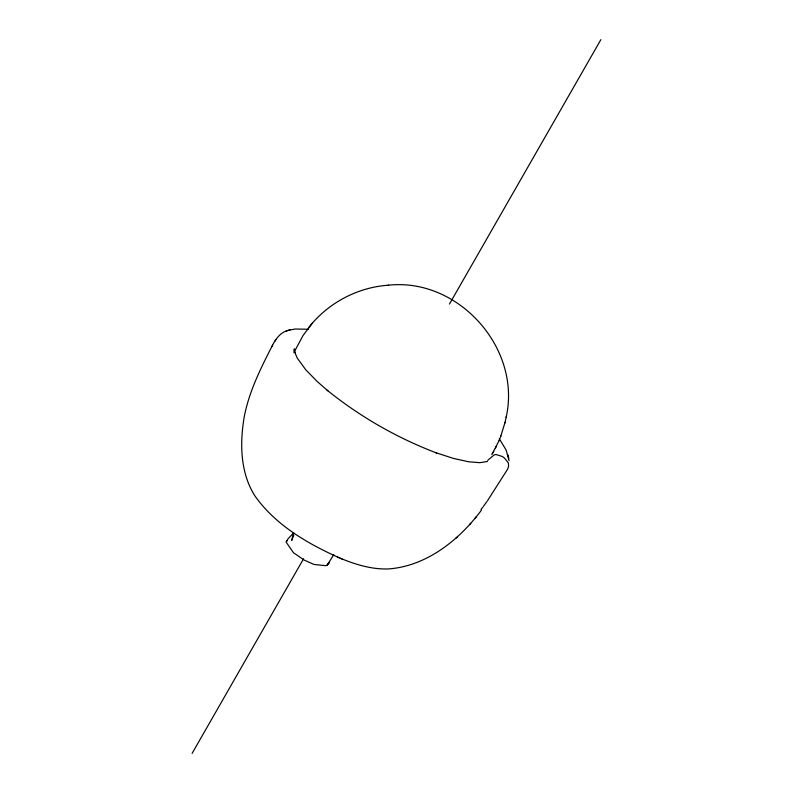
<?xml version="1.0" encoding="UTF-8"?>
<svg xmlns="http://www.w3.org/2000/svg" width="793" height="793" viewBox="0 0 793 793"><rect width="100%" height="100%" fill="white"/><g stroke="black" fill="none" stroke-linecap="round" stroke-linejoin="round"><path stroke-width="1.19" d="M506.152 417.217C521.705 348.345 458.503 277.431 388.243 285.222M500.72 436.398L505.082 422.253M504.943 422.927L506.321 416.424M293.44 533.015L291.695 540.37L293.816 535.097M293.906 350.982L294.342 348.801L294.837 352.726L294.411 351.458L297.197 357.99L305.85 369.885L317.259 381.552L327.806 390.761L327.152 390.225C360.022 416.712 397.154 437.994 436.616 452.991L435.823 452.694L453.328 458.384L468.594 461.784L479.735 462.676L487.447 461.496M493.256 452.06L498.767 441.156M498.658 441.423L500.889 435.981M293.688 532.886L288.216 538.576L286.075 542.055L293.499 552.751L304.423 560.205L314.018 564.457L325.447 565.657L327.182 565.24L333.774 554.624M293.886 352.607L303.065 335.489L312.293 323.257M287.75 330.512C279.889 332.535 275.102 339.85 271.781 346.7C260.362 369.032 249.012 391.901 244.254 416.741C239.744 443.089 240.12 472.618 254.9 495.883C275.31 524.887 307.307 543.473 339.077 557.737M495.328 448.283L496.497 445.993M192.134 753.35L303.55 558.797M449.443 304.066L600.866 39.65M492.314 453.675L492.84 452.753M271.781 346.7L272.663 345.183M275.012 341.069L275.895 339.543M491.789 454.558L493.712 451.257M327.965 564.338L329.511 562.078L327.906 564.289M487.576 500.621L507.718 469.03L508.62 466.106L508.343 462.894L504.427 457.997A18.08 17.367 14.9 0 0 501.979 456.371L496.22 454.587A5.739 5.511 14.9 0 0 494.098 454.964L487.705 460.366M487.001 501.414L483.482 506.241M480.994 509.522L482.887 507.054M337.382 557.023C353.46 563.882 370.678 569.552 388.362 568.948C426.604 566.192 459.316 539.954 481.42 510.177M308.784 327.499C327.896 303.005 357.623 287.235 388.62 285.183M475.166 518.057L476.296 516.749M469.625 524.599L470.735 523.301M455.965 538.14L457.293 537.039M327.251 565.112L327.45 563.942M286.332 541.123L287.383 540.727M288.493 330.294L295.065 329.026L308.338 329.244M286.283 330.968L289.941 329.848M340.306 558.242L342.179 559.025M499.303 438.747L506.132 450.057L509.056 460.683M508.819 458.592L507.966 454.875"/></g></svg>
